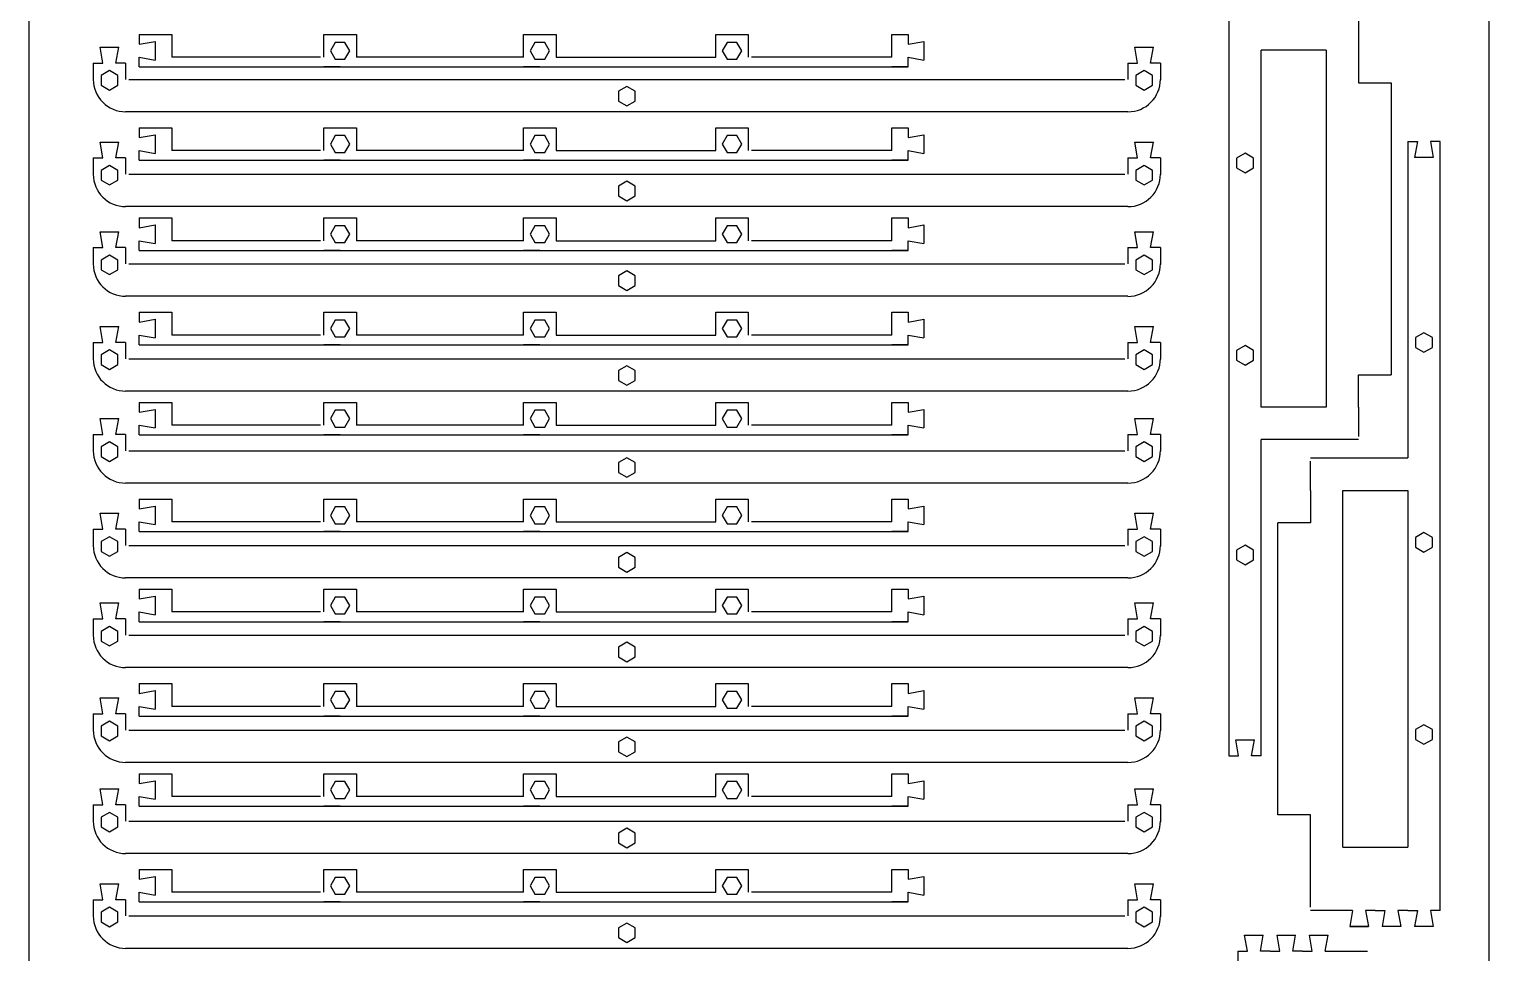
# Model space of a CAD drawing. Header units: centimetres. Extents: x -46 to 111, y -90 to 0.
# Drawn here: x 0 to 45, y -61.19 to -32.72 of the extents above; entities that cross this region are included whole.
import ezdxf

# ---------------------------------------------------------------- set-up
doc = ezdxf.new("R2010")
doc.units = ezdxf.units.CM

msp = doc.modelspace()

# ---------------------------------------------------------------- linework, layer by layer
for p, q in [((0, -90), (0, 0)), ((45, 0), (45, -90)), ((36.985, -31.418), (36.985, -55.118)), ((40.985, -31.518), (40.985, -34.368)), ((3.394, -32.883), (4.394, -32.883)), ((4.394, -32.883), (4.394, -33.583)), ((9.086, -33.583), (9.086, -32.883)), ((9.086, -32.883), (10.086, -32.883)), ((10.086, -32.883), (10.086, -33.583)), ((15.244, -33.583), (15.244, -32.883)), ((15.244, -32.883), (16.244, -32.883)), ((16.244, -32.883), (16.244, -33.583)), ((21.169, -33.583), (21.169, -32.883)), ((21.169, -32.883), (22.169, -32.883)), ((22.169, -32.883), (22.169, -33.583)), ((26.594, -33.583), (26.594, -32.883)), ((26.594, -32.883), (27.094, -32.883)), ((3.394, -33.883), (3.394, -33.583)), ((8.986, -33.583), (4.394, -33.583)), ((15.244, -33.583), (10.086, -33.583)), ((16.244, -33.583), (16.469, -33.583)), ((16.469, -33.583), (21.169, -33.583)), ((26.594, -33.583), (22.269, -33.583)), ((27.094, -33.883), (27.094, -33.583)), ((37.985, -44.368), (37.985, -33.368)), ((39.985, -33.368), (37.985, -33.368)), ((39.985, -33.368), (39.985, -44.368)), ((1.974, -33.764), (1.974, -34.264)), ((2.974, -33.764), (2.674, -33.764)), ((2.974, -33.764), (2.974, -34.264)), ((3.394, -33.883), (27.094, -33.883)), ((9.586, -33.883), (9.086, -33.883)), ((15.744, -33.883), (15.244, -33.883)), ((27.094, -33.883), (26.594, -33.883)), ((33.874, -33.764), (33.874, -34.264)), ((34.874, -33.764), (34.574, -33.764)), ((34.874, -33.764), (34.874, -34.283)), ((3.074, -34.264), (33.774, -34.264)), ((40.985, -34.368), (41.985, -34.368)), ((41.985, -34.368), (41.985, -43.368)), ((33.872, -35.264), (2.974, -35.264)), ((3.394, -35.758), (4.394, -35.758)), ((4.394, -35.758), (4.394, -36.458)), ((9.086, -36.458), (9.086, -35.758)), ((9.086, -35.758), (10.086, -35.758)), ((10.086, -35.758), (10.086, -36.458)), ((15.244, -36.458), (15.244, -35.758)), ((15.244, -35.758), (16.244, -35.758)), ((16.244, -35.758), (16.244, -36.458)), ((21.169, -36.458), (21.169, -35.758)), ((21.169, -35.758), (22.169, -35.758)), ((22.169, -35.758), (22.169, -36.458)), ((26.594, -36.458), (26.594, -35.758)), ((26.594, -35.758), (27.094, -35.758)), ((42.499, -36.182), (42.799, -36.182)), ((42.499, -36.182), (42.499, -45.932)), ((43.499, -59.882), (43.499, -36.182)), ((1.974, -36.687), (1.974, -37.187)), ((2.974, -36.687), (2.674, -36.687)), ((2.974, -36.687), (2.974, -37.187)), ((3.394, -36.758), (3.394, -36.458)), ((3.394, -36.758), (27.094, -36.758)), ((8.986, -36.458), (4.394, -36.458)), ((9.586, -36.758), (9.086, -36.758)), ((15.244, -36.458), (10.086, -36.458)), ((15.744, -36.758), (15.244, -36.758)), ((16.244, -36.458), (16.469, -36.458)), ((16.469, -36.458), (21.169, -36.458)), ((26.594, -36.458), (22.269, -36.458)), ((27.094, -36.758), (26.594, -36.758)), ((27.094, -36.758), (27.094, -36.458)), ((33.874, -36.687), (33.874, -37.187)), ((34.874, -36.687), (34.574, -36.687)), ((34.874, -36.687), (34.874, -37.206)), ((3.074, -37.187), (33.774, -37.187)), ((33.872, -38.187), (2.974, -38.187)), ((3.394, -38.536), (4.394, -38.536)), ((4.394, -38.536), (4.394, -39.236)), ((9.086, -39.236), (9.086, -38.536)), ((9.086, -38.536), (10.086, -38.536)), ((10.086, -38.536), (10.086, -39.236)), ((15.244, -39.236), (15.244, -38.536)), ((15.244, -38.536), (16.244, -38.536)), ((16.244, -38.536), (16.244, -39.236)), ((21.169, -39.236), (21.169, -38.536)), ((21.169, -38.536), (22.169, -38.536)), ((22.169, -38.536), (22.169, -39.236)), ((26.594, -39.236), (26.594, -38.536)), ((26.594, -38.536), (27.094, -38.536)), ((1.974, -39.451), (1.974, -39.951)), ((2.974, -39.451), (2.674, -39.451)), ((2.974, -39.451), (2.974, -39.951)), ((3.394, -39.536), (3.394, -39.236)), ((3.394, -39.536), (27.094, -39.536)), ((8.986, -39.236), (4.394, -39.236)), ((9.586, -39.536), (9.086, -39.536)), ((15.244, -39.236), (10.086, -39.236)), ((15.744, -39.536), (15.244, -39.536)), ((16.244, -39.236), (16.469, -39.236)), ((16.469, -39.236), (21.169, -39.236)), ((26.594, -39.236), (22.269, -39.236)), ((27.094, -39.536), (26.594, -39.536)), ((27.094, -39.536), (27.094, -39.236)), ((33.874, -39.451), (33.874, -39.951)), ((34.874, -39.451), (34.574, -39.451)), ((34.874, -39.451), (34.874, -39.97)), ((3.074, -39.951), (33.774, -39.951)), ((33.872, -40.951), (2.974, -40.951)), ((3.394, -41.444), (4.394, -41.444)), ((4.394, -41.444), (4.394, -42.144)), ((9.086, -42.144), (9.086, -41.444)), ((9.086, -41.444), (10.086, -41.444)), ((10.086, -41.444), (10.086, -42.144)), ((15.244, -42.144), (15.244, -41.444)), ((15.244, -41.444), (16.244, -41.444)), ((16.244, -41.444), (16.244, -42.144)), ((21.169, -42.144), (21.169, -41.444)), ((21.169, -41.444), (22.169, -41.444)), ((22.169, -41.444), (22.169, -42.144)), ((26.594, -42.144), (26.594, -41.444)), ((26.594, -41.444), (27.094, -41.444)), ((3.394, -42.444), (3.394, -42.144)), ((8.986, -42.144), (4.394, -42.144)), ((15.244, -42.144), (10.086, -42.144)), ((16.244, -42.144), (16.469, -42.144)), ((16.469, -42.144), (21.169, -42.144)), ((26.594, -42.144), (22.269, -42.144)), ((27.094, -42.444), (27.094, -42.144)), ((1.974, -42.374), (1.974, -42.874)), ((2.974, -42.374), (2.674, -42.374)), ((2.974, -42.374), (2.974, -42.874)), ((3.394, -42.444), (27.094, -42.444)), ((9.586, -42.444), (9.086, -42.444)), ((15.744, -42.444), (15.244, -42.444)), ((27.094, -42.444), (26.594, -42.444)), ((33.874, -42.374), (33.874, -42.874)), ((34.874, -42.374), (34.574, -42.374)), ((34.874, -42.374), (34.874, -42.893)), ((3.074, -42.874), (33.774, -42.874)), ((40.985, -43.368), (41.985, -43.368)), ((40.985, -44.368), (40.985, -43.368)), ((33.872, -43.874), (2.974, -43.874)), ((3.394, -44.222), (4.394, -44.222)), ((4.394, -44.222), (4.394, -44.922)), ((9.086, -44.922), (9.086, -44.222)), ((9.086, -44.222), (10.086, -44.222)), ((10.086, -44.222), (10.086, -44.922)), ((15.244, -44.922), (15.244, -44.222)), ((15.244, -44.222), (16.244, -44.222)), ((16.244, -44.222), (16.244, -44.922)), ((21.169, -44.922), (21.169, -44.222)), ((21.169, -44.222), (22.169, -44.222)), ((22.169, -44.222), (22.169, -44.922)), ((26.594, -44.922), (26.594, -44.222)), ((26.594, -44.222), (27.094, -44.222)), ((39.985, -44.368), (37.985, -44.368)), ((40.985, -44.368), (40.985, -45.268)), ((3.394, -45.222), (3.394, -44.922)), ((8.986, -44.922), (4.394, -44.922)), ((15.244, -44.922), (10.086, -44.922)), ((16.244, -44.922), (16.469, -44.922)), ((16.469, -44.922), (21.169, -44.922)), ((26.594, -44.922), (22.269, -44.922)), ((27.094, -45.222), (27.094, -44.922)), ((1.974, -45.209), (1.974, -45.709)), ((2.974, -45.209), (2.674, -45.209)), ((2.974, -45.209), (2.974, -45.709)), ((3.394, -45.222), (27.094, -45.222)), ((9.586, -45.222), (9.086, -45.222)), ((15.744, -45.222), (15.244, -45.222)), ((27.094, -45.222), (26.594, -45.222)), ((33.874, -45.209), (33.874, -45.709)), ((34.874, -45.209), (34.574, -45.209)), ((34.874, -45.209), (34.874, -45.727)), ((40.985, -45.368), (37.985, -45.368)), ((37.985, -55.118), (37.985, -45.368)), ((3.074, -45.709), (33.774, -45.709)), ((39.499, -45.932), (42.499, -45.932)), ((39.499, -46.932), (39.499, -46.032)), ((33.872, -46.709), (2.974, -46.709)), ((3.394, -47.202), (4.394, -47.202)), ((4.394, -47.202), (4.394, -47.902)), ((9.086, -47.902), (9.086, -47.202)), ((9.086, -47.202), (10.086, -47.202)), ((10.086, -47.202), (10.086, -47.902)), ((15.244, -47.902), (15.244, -47.202)), ((15.244, -47.202), (16.244, -47.202)), ((16.244, -47.202), (16.244, -47.902)), ((21.169, -47.902), (21.169, -47.202)), ((21.169, -47.202), (22.169, -47.202)), ((22.169, -47.202), (22.169, -47.902)), ((26.594, -47.902), (26.594, -47.202)), ((26.594, -47.202), (27.094, -47.202)), ((39.499, -46.932), (39.499, -47.932)), ((40.499, -57.932), (40.499, -46.932)), ((40.499, -46.932), (42.499, -46.932)), ((42.499, -46.932), (42.499, -57.932)), ((1.974, -48.132), (1.974, -48.632)), ((2.974, -48.132), (2.674, -48.132)), ((2.974, -48.132), (2.974, -48.632)), ((3.394, -48.202), (3.394, -47.902)), ((8.986, -47.902), (4.394, -47.902)), ((15.244, -47.902), (10.086, -47.902)), ((16.244, -47.902), (16.469, -47.902)), ((16.469, -47.902), (21.169, -47.902)), ((26.594, -47.902), (22.269, -47.902)), ((27.094, -48.202), (27.094, -47.902)), ((33.874, -48.132), (33.874, -48.632)), ((34.874, -48.132), (34.574, -48.132)), ((34.874, -48.132), (34.874, -48.65)), ((38.499, -56.932), (38.499, -47.932)), ((39.499, -47.932), (38.499, -47.932)), ((3.394, -48.202), (27.094, -48.202)), ((9.586, -48.202), (9.086, -48.202)), ((15.744, -48.202), (15.244, -48.202)), ((27.094, -48.202), (26.594, -48.202)), ((3.074, -48.632), (33.774, -48.632)), ((33.872, -49.632), (2.974, -49.632)), ((3.394, -49.98), (4.394, -49.98)), ((4.394, -49.98), (4.394, -50.68)), ((9.086, -50.68), (9.086, -49.98)), ((9.086, -49.98), (10.086, -49.98)), ((10.086, -49.98), (10.086, -50.68)), ((15.244, -50.68), (15.244, -49.98)), ((15.244, -49.98), (16.244, -49.98)), ((16.244, -49.98), (16.244, -50.68)), ((21.169, -50.68), (21.169, -49.98)), ((21.169, -49.98), (22.169, -49.98)), ((22.169, -49.98), (22.169, -50.68)), ((26.594, -50.68), (26.594, -49.98)), ((26.594, -49.98), (27.094, -49.98)), ((3.394, -50.98), (3.394, -50.68)), ((8.986, -50.68), (4.394, -50.68)), ((15.244, -50.68), (10.086, -50.68)), ((16.244, -50.68), (16.469, -50.68)), ((16.469, -50.68), (21.169, -50.68)), ((26.594, -50.68), (22.269, -50.68)), ((27.094, -50.98), (27.094, -50.68)), ((1.974, -50.895), (1.974, -51.395)), ((2.974, -50.895), (2.674, -50.895)), ((2.974, -50.895), (2.974, -51.395)), ((3.394, -50.98), (27.094, -50.98)), ((9.586, -50.98), (9.086, -50.98)), ((15.744, -50.98), (15.244, -50.98)), ((27.094, -50.98), (26.594, -50.98)), ((33.874, -50.895), (33.874, -51.395)), ((34.874, -50.895), (34.574, -50.895)), ((34.874, -50.895), (34.874, -51.414)), ((3.074, -51.395), (33.774, -51.395)), ((33.872, -52.395), (2.974, -52.395)), ((3.394, -52.889), (4.394, -52.889)), ((4.394, -52.889), (4.394, -53.589)), ((9.086, -53.589), (9.086, -52.889)), ((9.086, -52.889), (10.086, -52.889)), ((10.086, -52.889), (10.086, -53.589)), ((15.244, -53.589), (15.244, -52.889)), ((15.244, -52.889), (16.244, -52.889)), ((16.244, -52.889), (16.244, -53.589)), ((21.169, -53.589), (21.169, -52.889)), ((21.169, -52.889), (22.169, -52.889)), ((22.169, -52.889), (22.169, -53.589)), ((26.594, -53.589), (26.594, -52.889)), ((26.594, -52.889), (27.094, -52.889)), ((1.974, -53.818), (1.974, -54.318)), ((2.974, -53.818), (2.674, -53.818)), ((2.974, -53.818), (2.974, -54.318)), ((3.394, -53.889), (3.394, -53.589)), ((3.394, -53.889), (27.094, -53.889)), ((8.986, -53.589), (4.394, -53.589)), ((9.586, -53.889), (9.086, -53.889)), ((15.244, -53.589), (10.086, -53.589)), ((15.744, -53.889), (15.244, -53.889)), ((16.244, -53.589), (16.469, -53.589)), ((16.469, -53.589), (21.169, -53.589)), ((26.594, -53.589), (22.269, -53.589)), ((27.094, -53.889), (26.594, -53.889)), ((27.094, -53.889), (27.094, -53.589)), ((33.874, -53.818), (33.874, -54.318)), ((34.874, -53.818), (34.574, -53.818)), ((34.874, -53.818), (34.874, -54.337)), ((3.074, -54.318), (33.774, -54.318)), ((33.872, -55.318), (2.974, -55.318)), ((37.985, -55.118), (37.685, -55.118)), ((3.394, -55.667), (4.394, -55.667)), ((4.394, -55.667), (4.394, -56.367)), ((9.086, -56.367), (9.086, -55.667)), ((9.086, -55.667), (10.086, -55.667)), ((10.086, -55.667), (10.086, -56.367)), ((15.244, -56.367), (15.244, -55.667)), ((15.244, -55.667), (16.244, -55.667)), ((16.244, -55.667), (16.244, -56.367)), ((21.169, -56.367), (21.169, -55.667)), ((21.169, -55.667), (22.169, -55.667)), ((22.169, -55.667), (22.169, -56.367)), ((26.594, -56.367), (26.594, -55.667)), ((26.594, -55.667), (27.094, -55.667)), ((1.974, -56.626), (1.974, -57.126)), ((2.974, -56.626), (2.674, -56.626)), ((2.974, -56.626), (2.974, -57.126)), ((3.394, -56.667), (3.394, -56.367)), ((3.394, -56.667), (27.094, -56.667)), ((8.986, -56.367), (4.394, -56.367)), ((9.586, -56.667), (9.086, -56.667)), ((15.244, -56.367), (10.086, -56.367)), ((15.744, -56.667), (15.244, -56.667)), ((16.244, -56.367), (16.469, -56.367)), ((16.469, -56.367), (21.169, -56.367)), ((26.594, -56.367), (22.269, -56.367)), ((27.094, -56.667), (26.594, -56.667)), ((27.094, -56.667), (27.094, -56.367)), ((33.874, -56.626), (33.874, -57.126)), ((34.874, -56.626), (34.574, -56.626)), ((34.874, -56.626), (34.874, -57.145)), ((3.074, -57.126), (33.774, -57.126)), ((39.499, -56.932), (38.499, -56.932)), ((39.499, -59.782), (39.499, -56.932)), ((40.499, -57.932), (42.499, -57.932)), ((33.872, -58.126), (2.974, -58.126)), ((3.394, -58.619), (4.394, -58.619)), ((4.394, -58.619), (4.394, -59.319)), ((9.086, -59.319), (9.086, -58.619)), ((9.086, -58.619), (10.086, -58.619)), ((10.086, -58.619), (10.086, -59.319)), ((15.244, -59.319), (15.244, -58.619)), ((15.244, -58.619), (16.244, -58.619)), ((16.244, -58.619), (16.244, -59.319)), ((21.169, -59.319), (21.169, -58.619)), ((21.169, -58.619), (22.169, -58.619)), ((22.169, -58.619), (22.169, -59.319)), ((26.594, -59.319), (26.594, -58.619)), ((26.594, -58.619), (27.094, -58.619)), ((3.394, -59.619), (3.394, -59.319)), ((8.986, -59.319), (4.394, -59.319)), ((15.244, -59.319), (10.086, -59.319)), ((16.244, -59.319), (16.469, -59.319)), ((16.469, -59.319), (21.169, -59.319)), ((26.594, -59.319), (22.269, -59.319)), ((27.094, -59.619), (27.094, -59.319)), ((1.974, -59.549), (1.974, -60.049)), ((2.974, -59.549), (2.674, -59.549)), ((2.974, -59.549), (2.974, -60.049)), ((3.394, -59.619), (27.094, -59.619)), ((9.586, -59.619), (9.086, -59.619)), ((15.744, -59.619), (15.244, -59.619)), ((27.094, -59.619), (26.594, -59.619)), ((33.874, -59.549), (33.874, -60.049)), ((34.874, -59.549), (34.574, -59.549)), ((34.874, -59.549), (34.874, -60.068)), ((3.074, -60.049), (33.774, -60.049)), ((40.799, -59.882), (39.499, -59.882)), ((41.499, -59.882), (41.799, -59.882)), ((42.499, -59.882), (42.799, -59.882)), ((40.712, -60.374), (41.286, -60.374)), ((33.872, -61.049), (2.974, -61.049)), ((37.258, -61.135), (37.258, -84.835)), ((38.258, -61.135), (37.958, -61.135)), ((39.258, -61.135), (38.958, -61.135)), ((39.958, -61.135), (41.258, -61.135))]:
    msp.add_line(p, q)
for points in [[(1.974, -33.764), (2.274, -33.764), (2.187, -33.272), (2.761, -33.272)], [(2.674, -33.764), (2.761, -33.272)], [(3.394, -32.883), (3.394, -33.183), (3.886, -33.096), (3.886, -33.67)], [(27.094, -32.883), (27.094, -33.183), (27.586, -33.096), (27.586, -33.67)], [(33.874, -33.764), (34.174, -33.764), (34.087, -33.272), (34.661, -33.272)], [(34.574, -33.764), (34.661, -33.272)], [(3.394, -33.583), (3.886, -33.67)], [(27.094, -33.583), (27.586, -33.67)], [(3.394, -35.758), (3.394, -36.058), (3.886, -35.971), (3.886, -36.545)], [(27.094, -35.758), (27.094, -36.058), (27.586, -35.971), (27.586, -36.545)], [(1.974, -36.687), (2.274, -36.687), (2.187, -36.195), (2.761, -36.195)], [(2.674, -36.687), (2.761, -36.195)], [(33.874, -36.687), (34.174, -36.687), (34.087, -36.195), (34.661, -36.195)], [(34.574, -36.687), (34.661, -36.195)], [(42.799, -36.182), (42.712, -36.674)], [(43.499, -36.182), (43.199, -36.182), (43.286, -36.674), (42.712, -36.674)], [(3.394, -36.458), (3.886, -36.545)], [(27.094, -36.458), (27.586, -36.545)], [(3.394, -38.536), (3.394, -38.836), (3.886, -38.749), (3.886, -39.323)], [(27.094, -38.536), (27.094, -38.836), (27.586, -38.749), (27.586, -39.323)], [(1.974, -39.451), (2.274, -39.451), (2.187, -38.959), (2.761, -38.959)], [(2.674, -39.451), (2.761, -38.959)], [(33.874, -39.451), (34.174, -39.451), (34.087, -38.959), (34.661, -38.959)], [(34.574, -39.451), (34.661, -38.959)], [(3.394, -39.236), (3.886, -39.323)], [(27.094, -39.236), (27.586, -39.323)], [(3.394, -41.444), (3.394, -41.744), (3.886, -41.658), (3.886, -42.231)], [(27.094, -41.444), (27.094, -41.744), (27.586, -41.658), (27.586, -42.231)], [(1.974, -42.374), (2.274, -42.374), (2.187, -41.882), (2.761, -41.882)], [(2.674, -42.374), (2.761, -41.882)], [(3.394, -42.144), (3.886, -42.231)], [(27.094, -42.144), (27.586, -42.231)], [(33.874, -42.374), (34.174, -42.374), (34.087, -41.882), (34.661, -41.882)], [(34.574, -42.374), (34.661, -41.882)], [(3.394, -44.222), (3.394, -44.522), (3.886, -44.436), (3.886, -45.009)], [(27.094, -44.222), (27.094, -44.522), (27.586, -44.436), (27.586, -45.009)], [(1.974, -45.209), (2.274, -45.209), (2.187, -44.716), (2.761, -44.716)], [(2.674, -45.209), (2.761, -44.716)], [(3.394, -44.922), (3.886, -45.009)], [(27.094, -44.922), (27.586, -45.009)], [(33.874, -45.209), (34.174, -45.209), (34.087, -44.716), (34.661, -44.716)], [(34.574, -45.209), (34.661, -44.716)], [(3.394, -47.202), (3.394, -47.502), (3.886, -47.415), (3.886, -47.989)], [(27.094, -47.202), (27.094, -47.502), (27.586, -47.415), (27.586, -47.989)], [(1.974, -48.132), (2.274, -48.132), (2.187, -47.639), (2.761, -47.639)], [(2.674, -48.132), (2.761, -47.639)], [(33.874, -48.132), (34.174, -48.132), (34.087, -47.639), (34.661, -47.639)], [(34.574, -48.132), (34.661, -47.639)], [(3.394, -47.902), (3.886, -47.989)], [(27.094, -47.902), (27.586, -47.989)], [(3.394, -49.98), (3.394, -50.28), (3.886, -50.193), (3.886, -50.767)], [(27.094, -49.98), (27.094, -50.28), (27.586, -50.193), (27.586, -50.767)], [(1.974, -50.895), (2.274, -50.895), (2.187, -50.403), (2.761, -50.403)], [(2.674, -50.895), (2.761, -50.403)], [(3.394, -50.68), (3.886, -50.767)], [(27.094, -50.68), (27.586, -50.767)], [(33.874, -50.895), (34.174, -50.895), (34.087, -50.403), (34.661, -50.403)], [(34.574, -50.895), (34.661, -50.403)], [(3.394, -52.889), (3.394, -53.189), (3.886, -53.102), (3.886, -53.675)], [(27.094, -52.889), (27.094, -53.189), (27.586, -53.102), (27.586, -53.675)], [(1.974, -53.818), (2.274, -53.818), (2.187, -53.326), (2.761, -53.326)], [(2.674, -53.818), (2.761, -53.326)], [(33.874, -53.818), (34.174, -53.818), (34.087, -53.326), (34.661, -53.326)], [(34.574, -53.818), (34.661, -53.326)], [(3.394, -53.589), (3.886, -53.675)], [(27.094, -53.589), (27.586, -53.675)], [(36.985, -55.118), (37.285, -55.118), (37.198, -54.626), (37.772, -54.626)], [(37.685, -55.118), (37.772, -54.626)], [(3.394, -55.667), (3.394, -55.967), (3.886, -55.88), (3.886, -56.454)], [(27.094, -55.667), (27.094, -55.967), (27.586, -55.88), (27.586, -56.454)], [(1.974, -56.626), (2.274, -56.626), (2.187, -56.134), (2.761, -56.134)], [(2.674, -56.626), (2.761, -56.134)], [(33.874, -56.626), (34.174, -56.626), (34.087, -56.134), (34.661, -56.134)], [(34.574, -56.626), (34.661, -56.134)], [(3.394, -56.367), (3.886, -56.454)], [(27.094, -56.367), (27.586, -56.454)], [(3.394, -58.619), (3.394, -58.919), (3.886, -58.833), (3.886, -59.406)], [(27.094, -58.619), (27.094, -58.919), (27.586, -58.833), (27.586, -59.406)], [(1.974, -59.549), (2.274, -59.549), (2.187, -59.057), (2.761, -59.057)], [(2.674, -59.549), (2.761, -59.057)], [(3.394, -59.319), (3.886, -59.406)], [(27.094, -59.319), (27.586, -59.406)], [(33.874, -59.549), (34.174, -59.549), (34.087, -59.057), (34.661, -59.057)], [(34.574, -59.549), (34.661, -59.057)], [(40.799, -59.882), (40.712, -60.374)], [(41.499, -59.882), (41.199, -59.882), (41.286, -60.374), (40.712, -60.374)], [(41.799, -59.882), (41.712, -60.374)], [(42.499, -59.882), (42.199, -59.882), (42.286, -60.374), (41.712, -60.374)], [(42.799, -59.882), (42.712, -60.374)], [(43.499, -59.882), (43.199, -59.882), (43.286, -60.374), (42.712, -60.374)], [(37.258, -61.135), (37.558, -61.135), (37.471, -60.643), (38.044, -60.643)], [(37.958, -61.135), (38.044, -60.643)], [(38.258, -61.135), (38.558, -61.135), (38.471, -60.643), (39.044, -60.643)], [(38.958, -61.135), (39.044, -60.643)], [(39.258, -61.135), (39.558, -61.135), (39.471, -60.643), (40.044, -60.643)], [(39.958, -61.135), (40.044, -60.643)]]:
    msp.add_lwpolyline(points)
for points in [[(9.736, -33.643), (9.886, -33.383), (9.736, -33.123), (9.436, -33.123), (9.286, -33.383), (9.436, -33.643)], [(15.894, -33.643), (16.044, -33.383), (15.894, -33.123), (15.594, -33.123), (15.444, -33.383), (15.594, -33.643)], [(21.819, -33.643), (21.969, -33.383), (21.819, -33.123), (21.519, -33.123), (21.369, -33.383), (21.519, -33.643)], [(2.734, -34.146), (2.474, -33.996), (2.214, -34.146), (2.214, -34.446), (2.474, -34.596), (2.734, -34.446)], [(34.634, -34.146), (34.374, -33.996), (34.114, -34.146), (34.114, -34.446), (34.374, -34.596), (34.634, -34.446)], [(18.684, -34.633), (18.424, -34.483), (18.164, -34.633), (18.164, -34.933), (18.424, -35.083), (18.684, -34.933)], [(9.736, -36.517), (9.886, -36.258), (9.736, -35.998), (9.436, -35.998), (9.286, -36.258), (9.436, -36.517)], [(15.894, -36.517), (16.044, -36.258), (15.894, -35.998), (15.594, -35.998), (15.444, -36.258), (15.594, -36.517)], [(21.819, -36.517), (21.969, -36.258), (21.819, -35.998), (21.519, -35.998), (21.369, -36.258), (21.519, -36.517)], [(37.745, -36.693), (37.485, -36.543), (37.225, -36.693), (37.225, -36.993), (37.485, -37.143), (37.745, -36.993)], [(2.734, -37.068), (2.474, -36.918), (2.214, -37.068), (2.214, -37.368), (2.474, -37.518), (2.734, -37.368)], [(34.634, -37.068), (34.374, -36.918), (34.114, -37.068), (34.114, -37.368), (34.374, -37.518), (34.634, -37.368)], [(18.684, -37.556), (18.424, -37.406), (18.164, -37.556), (18.164, -37.856), (18.424, -38.006), (18.684, -37.856)], [(9.736, -39.296), (9.886, -39.036), (9.736, -38.776), (9.436, -38.776), (9.286, -39.036), (9.436, -39.296)], [(15.894, -39.296), (16.044, -39.036), (15.894, -38.776), (15.594, -38.776), (15.444, -39.036), (15.594, -39.296)], [(21.819, -39.296), (21.969, -39.036), (21.819, -38.776), (21.519, -38.776), (21.369, -39.036), (21.519, -39.296)], [(2.734, -39.832), (2.474, -39.682), (2.214, -39.832), (2.214, -40.132), (2.474, -40.282), (2.734, -40.132)], [(34.634, -39.832), (34.374, -39.682), (34.114, -39.832), (34.114, -40.132), (34.374, -40.282), (34.634, -40.132)], [(18.684, -40.32), (18.424, -40.17), (18.164, -40.32), (18.164, -40.62), (18.424, -40.77), (18.684, -40.62)], [(9.736, -42.204), (9.886, -41.944), (9.736, -41.685), (9.436, -41.685), (9.286, -41.944), (9.436, -42.204)], [(15.894, -42.204), (16.044, -41.944), (15.894, -41.685), (15.594, -41.685), (15.444, -41.944), (15.594, -42.204)], [(21.819, -42.204), (21.969, -41.944), (21.819, -41.685), (21.519, -41.685), (21.369, -41.944), (21.519, -42.204)], [(42.739, -42.524), (42.999, -42.674), (43.259, -42.524), (43.259, -42.224), (42.999, -42.074), (42.739, -42.224)], [(2.734, -42.755), (2.474, -42.605), (2.214, -42.755), (2.214, -43.055), (2.474, -43.205), (2.734, -43.055)], [(34.634, -42.755), (34.374, -42.605), (34.114, -42.755), (34.114, -43.055), (34.374, -43.205), (34.634, -43.055)], [(37.745, -42.618), (37.485, -42.468), (37.225, -42.618), (37.225, -42.918), (37.485, -43.068), (37.745, -42.918)], [(18.684, -43.242), (18.424, -43.092), (18.164, -43.242), (18.164, -43.542), (18.424, -43.692), (18.684, -43.542)], [(9.736, -44.982), (9.886, -44.722), (9.736, -44.463), (9.436, -44.463), (9.286, -44.722), (9.436, -44.982)], [(15.894, -44.982), (16.044, -44.722), (15.894, -44.463), (15.594, -44.463), (15.444, -44.722), (15.594, -44.982)], [(21.819, -44.982), (21.969, -44.722), (21.819, -44.463), (21.519, -44.463), (21.369, -44.722), (21.519, -44.982)], [(2.734, -45.59), (2.474, -45.44), (2.214, -45.59), (2.214, -45.89), (2.474, -46.04), (2.734, -45.89)], [(34.634, -45.59), (34.374, -45.44), (34.114, -45.59), (34.114, -45.89), (34.374, -46.04), (34.634, -45.89)], [(18.684, -46.077), (18.424, -45.927), (18.164, -46.077), (18.164, -46.377), (18.424, -46.527), (18.684, -46.377)], [(9.736, -47.962), (9.886, -47.702), (9.736, -47.442), (9.436, -47.442), (9.286, -47.702), (9.436, -47.962)], [(15.894, -47.962), (16.044, -47.702), (15.894, -47.442), (15.594, -47.442), (15.444, -47.702), (15.594, -47.962)], [(21.819, -47.962), (21.969, -47.702), (21.819, -47.442), (21.519, -47.442), (21.369, -47.702), (21.519, -47.962)], [(2.734, -48.513), (2.474, -48.363), (2.214, -48.513), (2.214, -48.813), (2.474, -48.963), (2.734, -48.813)], [(34.634, -48.513), (34.374, -48.363), (34.114, -48.513), (34.114, -48.813), (34.374, -48.963), (34.634, -48.813)], [(42.739, -48.682), (42.999, -48.832), (43.259, -48.682), (43.259, -48.382), (42.999, -48.232), (42.739, -48.382)], [(18.684, -49), (18.424, -48.85), (18.164, -49), (18.164, -49.3), (18.424, -49.45), (18.684, -49.3)], [(37.745, -48.776), (37.485, -48.626), (37.225, -48.776), (37.225, -49.076), (37.485, -49.226), (37.745, -49.076)], [(9.736, -50.74), (9.886, -50.48), (9.736, -50.22), (9.436, -50.22), (9.286, -50.48), (9.436, -50.74)], [(15.894, -50.74), (16.044, -50.48), (15.894, -50.22), (15.594, -50.22), (15.444, -50.48), (15.594, -50.74)], [(21.819, -50.74), (21.969, -50.48), (21.819, -50.22), (21.519, -50.22), (21.369, -50.48), (21.519, -50.74)], [(2.734, -51.277), (2.474, -51.127), (2.214, -51.277), (2.214, -51.577), (2.474, -51.727), (2.734, -51.577)], [(34.634, -51.277), (34.374, -51.127), (34.114, -51.277), (34.114, -51.577), (34.374, -51.727), (34.634, -51.577)], [(18.684, -51.764), (18.424, -51.614), (18.164, -51.764), (18.164, -52.064), (18.424, -52.214), (18.684, -52.064)], [(9.736, -53.648), (9.886, -53.389), (9.736, -53.129), (9.436, -53.129), (9.286, -53.389), (9.436, -53.648)], [(15.894, -53.648), (16.044, -53.389), (15.894, -53.129), (15.594, -53.129), (15.444, -53.389), (15.594, -53.648)], [(21.819, -53.648), (21.969, -53.389), (21.819, -53.129), (21.519, -53.129), (21.369, -53.389), (21.519, -53.648)], [(2.734, -54.199), (2.474, -54.049), (2.214, -54.199), (2.214, -54.499), (2.474, -54.649), (2.734, -54.499)], [(34.634, -54.199), (34.374, -54.049), (34.114, -54.199), (34.114, -54.499), (34.374, -54.649), (34.634, -54.499)], [(42.739, -54.607), (42.999, -54.757), (43.259, -54.607), (43.259, -54.307), (42.999, -54.157), (42.739, -54.307)], [(18.684, -54.687), (18.424, -54.537), (18.164, -54.687), (18.164, -54.987), (18.424, -55.137), (18.684, -54.987)], [(9.736, -56.426), (9.886, -56.167), (9.736, -55.907), (9.436, -55.907), (9.286, -56.167), (9.436, -56.426)], [(15.894, -56.426), (16.044, -56.167), (15.894, -55.907), (15.594, -55.907), (15.444, -56.167), (15.594, -56.426)], [(21.819, -56.426), (21.969, -56.167), (21.819, -55.907), (21.519, -55.907), (21.369, -56.167), (21.519, -56.426)], [(2.734, -57.007), (2.474, -56.857), (2.214, -57.007), (2.214, -57.307), (2.474, -57.457), (2.734, -57.307)], [(34.634, -57.007), (34.374, -56.857), (34.114, -57.007), (34.114, -57.307), (34.374, -57.457), (34.634, -57.307)], [(18.684, -57.495), (18.424, -57.345), (18.164, -57.495), (18.164, -57.795), (18.424, -57.945), (18.684, -57.795)], [(9.736, -59.379), (9.886, -59.119), (9.736, -58.86), (9.436, -58.86), (9.286, -59.119), (9.436, -59.379)], [(15.894, -59.379), (16.044, -59.119), (15.894, -58.86), (15.594, -58.86), (15.444, -59.119), (15.594, -59.379)], [(21.819, -59.379), (21.969, -59.119), (21.819, -58.86), (21.519, -58.86), (21.369, -59.119), (21.519, -59.379)], [(2.734, -59.93), (2.474, -59.78), (2.214, -59.93), (2.214, -60.23), (2.474, -60.38), (2.734, -60.23)], [(34.634, -59.93), (34.374, -59.78), (34.114, -59.93), (34.114, -60.23), (34.374, -60.38), (34.634, -60.23)], [(18.684, -60.418), (18.424, -60.268), (18.164, -60.418), (18.164, -60.718), (18.424, -60.868), (18.684, -60.718)]]:
    msp.add_lwpolyline(points, close=True)
for centre, major_axis, ratio, start_param, end_param in [((2.974, -34.264), (1, 0), 1, 3.141593, 4.712389), ((33.874, -34.274), (1, 0.01), 0.990491, 4.702925, 6.283185), ((2.974, -37.187), (1, 0), 1, 3.141593, 4.712389), ((33.874, -37.197), (1, 0.01), 0.990491, 4.702925, 6.283185), ((2.974, -39.951), (1, 0), 1, 3.141593, 4.712389), ((33.874, -39.961), (1, 0.01), 0.990491, 4.702925, 6.283185), ((2.974, -42.874), (1, 0), 1, 3.141593, 4.712389), ((33.874, -42.883), (1, 0.01), 0.990491, 4.702925, 6.283185), ((2.974, -45.709), (1, 0), 1, 3.141593, 4.712389), ((33.874, -45.718), (1, 0.01), 0.990491, 4.702925, 6.283185), ((2.974, -48.632), (1, 0), 1, 3.141593, 4.712389), ((33.874, -48.641), (1, 0.01), 0.990491, 4.702925, 6.283185), ((2.974, -51.395), (1, 0), 1, 3.141593, 4.712389), ((33.874, -51.405), (1, 0.01), 0.990491, 4.702925, 6.283185), ((2.974, -54.318), (1, 0), 1, 3.141593, 4.712389), ((33.874, -54.328), (1, 0.01), 0.990491, 4.702925, 6.283185), ((2.974, -57.126), (1, 0), 1, 3.141593, 4.712389), ((33.874, -57.136), (1, 0.01), 0.990491, 4.702925, 6.283185), ((2.974, -60.049), (1, 0), 1, 3.141593, 4.712389), ((33.874, -60.059), (1, 0.01), 0.990491, 4.702925, 6.283185)]:
    msp.add_ellipse(centre, major_axis=major_axis, ratio=ratio, start_param=start_param, end_param=end_param)

doc.saveas('drawing.dxf')
